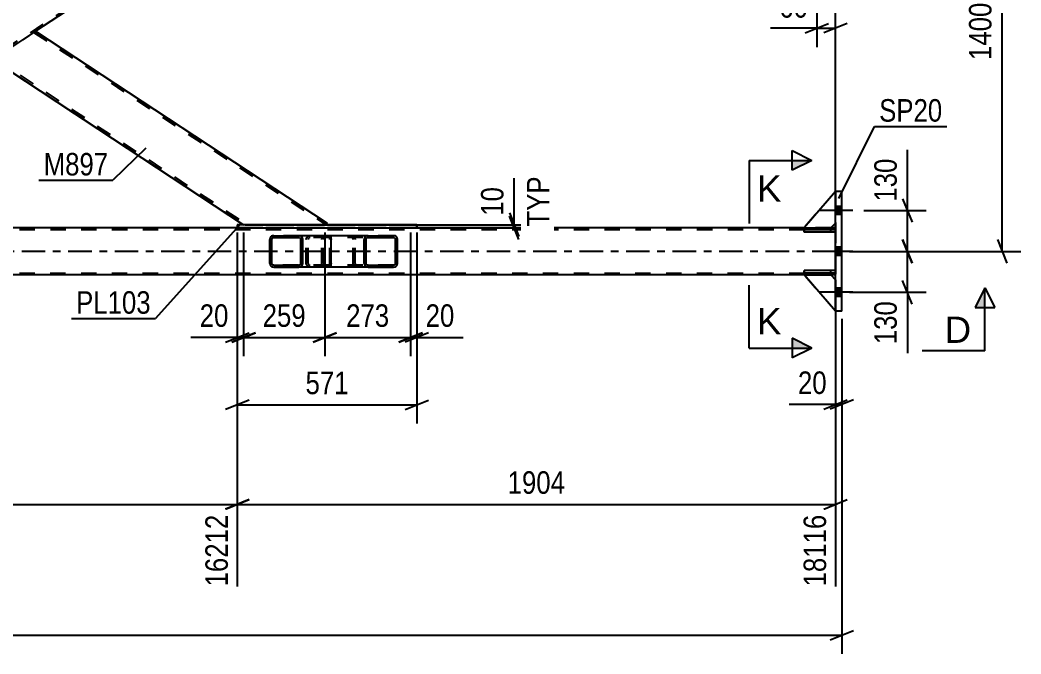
# Model space of a CAD drawing. Header units: millimetres. Extents: x -857 to 332, y -866 to -25.
# Drawn here: x -211.1 to -83.7, y -598.4 to -517.7 of the extents above; entities that cross this region are included whole.
import ezdxf

# ---------------------------------------------------------------- set-up
doc = ezdxf.new("R2010")
doc.units = ezdxf.units.MM
doc.linetypes.add('DXK_LINE_DOT2', pattern=[3.9198, 1.9599, -1.9599])
doc.linetypes.add('DXK_LINE_DOT3', pattern=[5.9187, 2.979, -0.9799, 0.9799, -0.9799])
doc.styles.add('Arial', font='ARIAL.TTF', dxfattribs={"height": 0.2})
doc.styles.add('Arial Narrow', font='ARIALN.TTF', dxfattribs={"height": 0.2})

# ---------------------------------------------------------------- blocks, each defined once
blk = doc.blocks.new('Part-570388934-9191 - 8534')
at = {"color": 2, "linetype": 'Continuous'}
for p, q in [((-111.3, -550.15), (-107.9, -550.15)), ((-107.3, -554.75), (-111.3, -550.15)), ((-107.9, -550.15), (-107.3, -550.75))]:
    blk.add_line(p, q, dxfattribs=at)
at = {"color": 7, "linetype": 'DXK_LINE_DOT2'}
blk.add_line((-107.3, -554.75), (-107.3, -550.75), dxfattribs=at)
blk = doc.blocks.new('Part-570388934-8729 - 8534')
at = {"linetype": 'Continuous'}
h = blk.add_hatch(dxfattribs=at)
h.set_pattern_fill('', scale=0.7, style=0, pattern_type=0)
h.set_pattern_definition([(45, (-179.27, -548.8494), (-1.57154, 1.57154), [])])
h.paths.add_polyline_path([(-179.31, -548.67), (-179.27, -548.85), (-179.16, -549.01), (-179, -549.11), (-178.81, -549.15), (-175.62, -549.15), (-175.43, -549.11), (-175.27, -549.01), (-175.16, -548.85), (-175.12, -548.67), (-175.12, -545.63), (-175.16, -545.44), (-175.27, -545.29), (-175.43, -545.18), (-175.62, -545.15), (-178.81, -545.15), (-179, -545.18), (-179.16, -545.29), (-179.27, -545.44), (-179.31, -545.63)])
h.paths.add_polyline_path([(-179.04, -545.53), (-178.98, -545.46), (-178.9, -545.4), (-178.81, -545.39), (-175.62, -545.39), (-175.53, -545.4), (-175.44, -545.46), (-175.39, -545.53), (-175.37, -545.63), (-175.37, -548.67), (-175.39, -548.76), (-175.44, -548.84), (-175.53, -548.89), (-175.62, -548.91), (-178.81, -548.91), (-178.9, -548.89), (-178.98, -548.84), (-179.04, -548.76), (-179.06, -548.67), (-179.06, -545.63)])
at = {"color": 2, "linetype": 'Continuous'}
for p, q in [((-178.81, -545.15), (-179, -545.18)), ((-178.98, -545.46), (-178.9, -545.4)), ((-178.9, -545.4), (-178.81, -545.39)), ((-178.81, -545.15), (-175.62, -545.15)), ((-178.81, -545.39), (-175.62, -545.39)), ((-171.79, -545.15), (-175.62, -545.15)), ((-175.43, -545.18), (-175.62, -545.15)), ((-175.62, -545.39), (-175.53, -545.4)), ((-175.53, -545.4), (-175.44, -545.46)), ((-171.79, -545.15), (-171.69, -545.18)), ((-171.69, -545.18), (-171.6, -545.29)), ((-171.6, -545.29), (-171.54, -545.44)), ((-179.27, -545.44), (-179.31, -545.63)), ((-179.31, -548.67), (-179.31, -545.63)), ((-179.06, -545.63), (-179.04, -545.53)), ((-179.06, -548.67), (-179.06, -545.63)), ((-179.04, -545.53), (-178.98, -545.46)), ((-175.44, -545.46), (-175.39, -545.53)), ((-175.39, -545.53), (-175.37, -545.63)), ((-175.37, -548.67), (-175.37, -545.63)), ((-175.12, -545.63), (-175.16, -545.44)), ((-175.12, -548.67), (-175.12, -545.63)), ((-171.54, -545.44), (-171.52, -545.63)), ((-171.52, -548.67), (-171.52, -545.63)), ((-179.31, -548.67), (-179.27, -548.85)), ((-179.04, -548.76), (-179.06, -548.67)), ((-178.98, -548.84), (-179.04, -548.76)), ((-179, -549.11), (-178.81, -549.15)), ((-178.9, -548.89), (-178.98, -548.84)), ((-178.81, -548.91), (-178.9, -548.89)), ((-178.81, -548.91), (-175.62, -548.91)), ((-178.81, -549.15), (-175.62, -549.15)), ((-175.53, -548.89), (-175.62, -548.91)), ((-175.62, -549.15), (-175.43, -549.11)), ((-171.79, -549.15), (-175.62, -549.15)), ((-175.44, -548.84), (-175.53, -548.89)), ((-175.39, -548.76), (-175.44, -548.84)), ((-175.37, -548.67), (-175.39, -548.76)), ((-175.16, -548.85), (-175.12, -548.67)), ((-171.69, -549.11), (-171.79, -549.15)), ((-171.6, -549.01), (-171.69, -549.11)), ((-171.54, -548.85), (-171.6, -549.01)), ((-171.52, -548.67), (-171.54, -548.85))]:
    blk.add_line(p, q, dxfattribs=at)
at = {"color": 7, "linetype": 'DXK_LINE_DOT2'}
for p, q in [((-175.62, -545.15), (-178.81, -545.15)), ((-171.79, -545.39), (-178.81, -545.39)), ((-174.39, -545.18), (-174.19, -545.15)), ((-174.29, -545.4), (-174.37, -545.46)), ((-174.19, -545.39), (-174.29, -545.4)), ((-172.7, -545.39), (-172.7, -545.15)), ((-171.74, -545.4), (-171.79, -545.39)), ((-171.7, -545.46), (-171.74, -545.4)), ((-174.7, -545.63), (-174.66, -545.44)), ((-174.7, -548.67), (-174.7, -545.63)), ((-174.43, -545.53), (-174.45, -545.63)), ((-174.45, -548.67), (-174.45, -545.63)), ((-174.37, -545.46), (-174.43, -545.53)), ((-171.67, -545.53), (-171.7, -545.46)), ((-171.66, -545.63), (-171.67, -545.53)), ((-171.66, -548.67), (-171.66, -545.63)), ((-171.79, -548.91), (-178.81, -548.91)), ((-175.62, -549.15), (-178.81, -549.15)), ((-174.66, -548.85), (-174.7, -548.67)), ((-174.45, -548.67), (-174.43, -548.76)), ((-174.43, -548.76), (-174.37, -548.84)), ((-174.19, -549.15), (-174.39, -549.11)), ((-174.37, -548.84), (-174.29, -548.89)), ((-174.29, -548.89), (-174.19, -548.91)), ((-172.7, -549.15), (-172.7, -548.91)), ((-171.79, -548.91), (-171.74, -548.89)), ((-171.74, -548.89), (-171.7, -548.84)), ((-171.7, -548.84), (-171.67, -548.76)), ((-171.67, -548.76), (-171.66, -548.67))]:
    blk.add_line(p, q, dxfattribs=at)
at = {"color": 2, "linetype": 'Continuous'}
for centre, start, end in [((-178.82, -545.64), 111.1941, 156.1506), ((-175.61, -545.64), 23.8494, 68.8059), ((-178.82, -548.65), 203.8494, 248.8059), ((-175.61, -548.65), 291.1941, 336.1506)]:
    blk.add_arc(centre, 0.492, start, end, dxfattribs=at)
at = {"color": 7, "linetype": 'DXK_LINE_DOT2'}
for centre, start, end in [((-174.21, -545.64), 111.1941, 156.1506), ((-174.21, -548.65), 203.8494, 248.8059)]:
    blk.add_arc(centre, 0.492, start, end, dxfattribs=at)
blk = doc.blocks.new('Part-570388934-8594 - 8534')
at = {"color": 7, "linetype": 'DXK_LINE_DOT2'}
for p, q in [((-182.22, -494.55), (-254.78, -542.27)), ((-172.18, -494.55), (-246.97, -543.75)), ((-171.74, -494.55), (-182.66, -494.55)), ((-182.66, -494.55), (-182.66, -494.55)), ((-171.74, -494.55), (-171.74, -494.55)), ((-171.74, -494.55), (-171.74, -494.55)), ((-214.6, -515.56), (-220.06, -519.15)), ((-209.14, -519.15), (-214.6, -522.74)), ((-254.78, -541.99), (-254.78, -543.75)), ((-246.54, -543.75), (-254.78, -543.75)), ((-246.54, -543.75), (-246.54, -543.75))]:
    blk.add_line(p, q, dxfattribs=at)
at = {"color": 2, "linetype": 'Continuous'}
for p, q in [((-182.66, -494.55), (-214.6, -515.56)), ((-171.74, -494.55), (-209.14, -519.15)), ((-220.06, -519.15), (-254.78, -541.99)), ((-214.6, -522.74), (-246.54, -543.75)), ((-254.78, -541.99), (-254.78, -543.75))]:
    blk.add_line(p, q, dxfattribs=at)
blk = doc.blocks.new('Bolt-570388934-8767 - 8534')
at = {"linetype": 'Continuous'}
for points in [[(-107.3, -541.43), (-107.3, -542.47), (-106.5, -542.47), (-106.5, -541.43)], [(-107.3, -541.43), (-107.3, -542.47), (-106.5, -542.47), (-106.5, -541.43)], [(-107.3, -541.43), (-107.3, -542.47), (-106.5, -542.47), (-106.5, -541.43)], [(-107.3, -546.63), (-107.3, -547.67), (-106.5, -547.67), (-106.5, -546.63)], [(-107.3, -546.63), (-107.3, -547.67), (-106.5, -547.67), (-106.5, -546.63)], [(-107.3, -551.83), (-107.3, -552.87), (-106.5, -552.87), (-106.5, -551.83)], [(-107.3, -551.83), (-107.3, -552.87), (-106.5, -552.87), (-106.5, -551.83)], [(-107.3, -551.83), (-107.3, -552.87), (-106.5, -552.87), (-106.5, -551.83)]]:
    blk.add_hatch(color=1, dxfattribs=at).paths.add_polyline_path(points)
at = {"color": 1, "linetype": 'Continuous'}
for p, q in [((-106.5, -541.43), (-107.3, -541.43)), ((-106.5, -541.43), (-107.3, -541.43)), ((-106.5, -541.43), (-107.3, -541.43)), ((-105.1, -541.95), (-109.3, -541.95)), ((-105.1, -541.95), (-109.3, -541.95)), ((-105.1, -541.95), (-109.3, -541.95)), ((-106.5, -542.47), (-107.3, -542.47)), ((-106.5, -542.47), (-107.3, -542.47)), ((-106.5, -542.47), (-107.3, -542.47)), ((-106.5, -546.63), (-107.3, -546.63)), ((-106.5, -546.63), (-107.3, -546.63)), ((-105.1, -547.15), (-109.3, -547.15)), ((-105.1, -547.15), (-109.3, -547.15)), ((-106.5, -547.67), (-107.3, -547.67)), ((-106.5, -547.67), (-107.3, -547.67)), ((-105.1, -552.35), (-109.3, -552.35)), ((-105.1, -552.35), (-109.3, -552.35)), ((-105.1, -552.35), (-109.3, -552.35)), ((-106.5, -551.83), (-107.3, -551.83)), ((-106.5, -551.83), (-107.3, -551.83)), ((-106.5, -551.83), (-107.3, -551.83)), ((-106.5, -552.87), (-107.3, -552.87)), ((-106.5, -552.87), (-107.3, -552.87)), ((-106.5, -552.87), (-107.3, -552.87))]:
    blk.add_line(p, q, dxfattribs=at)
blk = doc.blocks.new('Part-570388934-8645 - 8534')
at = {"linetype": 'Continuous'}
h = blk.add_hatch(dxfattribs=at)
h.set_pattern_fill('', scale=0.7, style=0, pattern_type=0)
h.set_pattern_definition([(45, (-167.2791, -548.8494), (-1.57154, 1.57154), [])])
h.paths.add_polyline_path([(-167.32, -548.67), (-167.28, -548.85), (-167.17, -549.01), (-167, -549.11), (-166.81, -549.15), (-163.57, -549.15), (-163.38, -549.11), (-163.21, -549.01), (-163.1, -548.85), (-163.06, -548.67), (-163.06, -545.63), (-163.1, -545.44), (-163.21, -545.29), (-163.38, -545.18), (-163.57, -545.15), (-166.81, -545.15), (-167, -545.18), (-167.17, -545.29), (-167.28, -545.44), (-167.32, -545.63)])
h.paths.add_polyline_path([(-167.04, -545.53), (-166.99, -545.46), (-166.9, -545.4), (-166.81, -545.39), (-163.57, -545.39), (-163.47, -545.4), (-163.39, -545.46), (-163.34, -545.53), (-163.32, -545.63), (-163.32, -548.67), (-163.34, -548.76), (-163.39, -548.84), (-163.47, -548.89), (-163.57, -548.91), (-166.81, -548.91), (-166.9, -548.89), (-166.99, -548.84), (-167.04, -548.76), (-167.06, -548.67), (-167.06, -545.63)])
at = {"color": 7, "linetype": 'DXK_LINE_DOT2'}
for p, q in [((-172.39, -545.18), (-172.19, -545.15)), ((-172.29, -545.4), (-172.37, -545.46)), ((-172.19, -545.39), (-172.29, -545.4)), ((-171.79, -545.15), (-172.19, -545.15)), ((-163.57, -545.39), (-172.19, -545.39)), ((-168.96, -545.15), (-168.76, -545.18)), ((-168.86, -545.4), (-168.96, -545.39)), ((-168.78, -545.46), (-168.86, -545.4)), ((-163.57, -545.15), (-166.81, -545.15)), ((-172.7, -545.63), (-172.66, -545.44)), ((-172.7, -548.67), (-172.7, -545.63)), ((-172.43, -545.53), (-172.45, -545.63)), ((-172.45, -548.67), (-172.45, -545.63)), ((-172.37, -545.46), (-172.43, -545.53)), ((-168.72, -545.53), (-168.78, -545.46)), ((-168.7, -545.63), (-168.72, -545.53)), ((-168.7, -548.67), (-168.7, -545.63)), ((-168.49, -545.44), (-168.45, -545.63)), ((-168.45, -548.67), (-168.45, -545.63)), ((-172.66, -548.85), (-172.7, -548.67)), ((-172.45, -548.67), (-172.43, -548.76)), ((-172.43, -548.76), (-172.37, -548.84)), ((-172.19, -549.15), (-172.39, -549.11)), ((-172.37, -548.84), (-172.29, -548.89)), ((-172.29, -548.89), (-172.19, -548.91)), ((-163.57, -548.91), (-172.19, -548.91)), ((-171.79, -549.15), (-172.19, -549.15)), ((-168.96, -548.91), (-168.86, -548.89)), ((-168.76, -549.11), (-168.96, -549.15)), ((-168.86, -548.89), (-168.78, -548.84)), ((-168.78, -548.84), (-168.72, -548.76)), ((-168.72, -548.76), (-168.7, -548.67)), ((-168.45, -548.67), (-168.49, -548.85)), ((-163.57, -549.15), (-166.81, -549.15))]:
    blk.add_line(p, q, dxfattribs=at)
at = {"color": 2, "linetype": 'Continuous'}
for p, q in [((-166.81, -545.15), (-171.79, -545.15)), ((-166.81, -545.15), (-167, -545.18)), ((-166.99, -545.46), (-166.9, -545.4)), ((-166.9, -545.4), (-166.81, -545.39)), ((-166.81, -545.15), (-163.57, -545.15)), ((-166.81, -545.39), (-163.57, -545.39)), ((-163.38, -545.18), (-163.57, -545.15)), ((-163.57, -545.39), (-163.47, -545.4)), ((-163.47, -545.4), (-163.39, -545.46)), ((-167.28, -545.44), (-167.32, -545.63)), ((-167.32, -548.67), (-167.32, -545.63)), ((-167.06, -545.63), (-167.04, -545.53)), ((-167.06, -548.67), (-167.06, -545.63)), ((-167.04, -545.53), (-166.99, -545.46)), ((-163.39, -545.46), (-163.34, -545.53)), ((-163.34, -545.53), (-163.32, -545.63)), ((-163.32, -548.67), (-163.32, -545.63)), ((-163.06, -545.63), (-163.1, -545.44)), ((-163.06, -548.67), (-163.06, -545.63)), ((-166.81, -549.15), (-171.79, -549.15)), ((-167.32, -548.67), (-167.28, -548.85)), ((-167.04, -548.76), (-167.06, -548.67)), ((-166.99, -548.84), (-167.04, -548.76)), ((-167, -549.11), (-166.81, -549.15)), ((-166.9, -548.89), (-166.99, -548.84)), ((-166.81, -548.91), (-166.9, -548.89)), ((-166.81, -548.91), (-163.57, -548.91)), ((-166.81, -549.15), (-163.57, -549.15)), ((-163.47, -548.89), (-163.57, -548.91)), ((-163.57, -549.15), (-163.38, -549.11)), ((-163.39, -548.84), (-163.47, -548.89)), ((-163.34, -548.76), (-163.39, -548.84)), ((-163.32, -548.67), (-163.34, -548.76)), ((-163.1, -548.85), (-163.06, -548.67))]:
    blk.add_line(p, q, dxfattribs=at)
at = {"color": 7, "linetype": 'DXK_LINE_DOT2'}
for centre, start, end in [((-172.21, -545.65), 110.7583, 155.68), ((-168.94, -545.65), 24.32, 69.2417), ((-172.21, -548.64), 204.32, 249.2417), ((-168.94, -548.64), 290.7583, 335.68)]:
    blk.add_arc(centre, 0.496, start, end, dxfattribs=at)
at = {"color": 2, "linetype": 'Continuous'}
for centre, start, end in [((-166.83, -545.65), 110.7583, 155.6801), ((-163.55, -545.65), 24.3199, 69.2417), ((-166.83, -548.64), 204.3199, 249.2417), ((-163.55, -548.64), 290.7583, 335.6801)]:
    blk.add_arc(centre, 0.496, start, end, dxfattribs=at)
blk = doc.blocks.new('Part-570388934-8970 - 8534')
at = {"color": 2, "linetype": 'Continuous'}
for p, q in [((-183.46, -543.75), (-183.46, -544.15)), ((-160.6, -543.75), (-183.46, -543.75)), ((-183.46, -544.15), (-160.6, -544.15)), ((-160.6, -543.75), (-160.6, -544.15)), ((-160.6, -543.75), (-160.6, -543.75)), ((-160.6, -544.15), (-160.6, -544.15))]:
    blk.add_line(p, q, dxfattribs=at)
at = {"color": 7, "linetype": 'DXK_LINE_DOT2'}
for p, q in [((-183.46, -543.75), (-183.46, -544.15)), ((-160.6, -544.15), (-160.6, -543.75)), ((-160.6, -543.75), (-160.6, -543.75)), ((-160.6, -544.15), (-160.6, -544.15))]:
    blk.add_line(p, q, dxfattribs=at)
blk = doc.blocks.new('Part-570388934-9013 - 8534')
at = {"color": 2, "linetype": 'Continuous'}
for p, q in [((-209.14, -519.15), (-214.16, -522.45)), ((-209.14, -519.15), (-209.14, -519.15)), ((-209.14, -519.15), (-172.03, -543.56)), ((-214.16, -522.45), (-214.33, -522.56)), ((-214.33, -522.56), (-214.6, -522.74)), ((-214.6, -522.74), (-214.6, -522.74)), ((-214.6, -522.74), (-182.66, -543.75)), ((-172.06, -543.58), (-172.32, -543.75)), ((-172.31, -543.75), (-172.27, -543.71)), ((-172.27, -543.71), (-172.31, -543.75)), ((-172.03, -543.56), (-172.06, -543.58)), ((-172.03, -543.56), (-172.03, -543.56))]:
    blk.add_line(p, q, dxfattribs=at)
at = {"color": 7, "linetype": 'DXK_LINE_DOT2'}
for p, q in [((-209.36, -519.29), (-172.25, -543.7)), ((-209.36, -519.29), (-172.25, -543.7)), ((-209.14, -519.15), (-209.14, -519.15)), ((-209.14, -519.15), (-172.03, -543.56)), ((-214.6, -522.74), (-182.66, -543.75)), ((-214.36, -522.58), (-214.47, -522.65)), ((-214.38, -522.59), (-214.36, -522.58)), ((-214.38, -522.59), (-214.38, -522.59)), ((-214.38, -522.59), (-182.22, -543.75)), ((-214.38, -522.59), (-182.22, -543.75)), ((-172.31, -543.75), (-182.66, -543.75)), ((-172.32, -543.75), (-172.3, -543.73)), ((-172.16, -543.64), (-172.3, -543.73)), ((-172.27, -543.71), (-172.25, -543.7)), ((-172.25, -543.7), (-172.27, -543.71)), ((-172.25, -543.7), (-172.25, -543.7)), ((-172.03, -543.56), (-172.03, -543.56))]:
    blk.add_line(p, q, dxfattribs=at)
blk = doc.blocks.new('Part-570388934-9082 - 8534')
at = {"color": 7, "linetype": 'DXK_LINE_DOT2'}
for p, q in [((-107.3, -544.15), (-779.4, -544.15)), ((-160.6, -544.15), (-183.46, -544.15)), ((-107.9, -544.15), (-111.3, -544.15)), ((-107.3, -550.15), (-107.3, -544.15)), ((-107.3, -544.15), (-107.3, -544.15)), ((-107.3, -544.15), (-107.3, -550.15)), ((-107.3, -544.39), (-787.4, -544.39)), ((-787.4, -549.91), (-107.3, -549.91)), ((-107.9, -550.15), (-111.3, -550.15)), ((-107.3, -550.15), (-107.3, -550.15)), ((-107.3, -550.15), (-107.3, -550.15))]:
    blk.add_line(p, q, dxfattribs=at)
at = {"color": 2, "linetype": 'Continuous'}
for p, q in [((-183.46, -544.15), (-245.74, -544.15)), ((-111.3, -544.15), (-160.6, -544.15)), ((-107.3, -544.15), (-107.9, -544.15)), ((-111.3, -550.15), (-787.4, -550.15)), ((-107.3, -550.15), (-107.9, -550.15))]:
    blk.add_line(p, q, dxfattribs=at)
at = {"color": 7, "linetype": 'DXK_LINE_DOT3'}
blk.add_line((-107.3, -547.15), (-787.4, -547.15), dxfattribs=at)
blk = doc.blocks.new('Part-570388934-9095 - 8534')
at = {"color": 2, "linetype": 'Continuous'}
for p, q in [((-107.3, -554.75), (-107.3, -539.55)), ((-106.5, -539.55), (-107.3, -539.55)), ((-106.5, -554.75), (-106.5, -539.55)), ((-106.5, -554.75), (-107.3, -554.75))]:
    blk.add_line(p, q, dxfattribs=at)
at = {"color": 7, "linetype": 'DXK_LINE_DOT2'}
for p, q in [((-107.3, -539.55), (-107.3, -554.75)), ((-106.5, -539.55), (-106.5, -539.55)), ((-106.5, -554.75), (-106.5, -539.55)), ((-106.5, -554.75), (-106.5, -554.75))]:
    blk.add_line(p, q, dxfattribs=at)
blk = doc.blocks.new('Part-570388934-9189 - 8534')
at = {"color": 2, "linetype": 'Continuous'}
for p, q in [((-107.3, -539.55), (-111.3, -544.15)), ((-111.3, -544.15), (-107.9, -544.15)), ((-107.9, -544.15), (-107.3, -543.55))]:
    blk.add_line(p, q, dxfattribs=at)
at = {"color": 7, "linetype": 'DXK_LINE_DOT2'}
blk.add_line((-107.3, -539.55), (-107.3, -543.55), dxfattribs=at)
blk = doc.blocks.new('Part-570388934-9190 - 8534')
at = {"color": 7, "linetype": 'DXK_LINE_DOT2'}
for p, q in [((-107.3, -539.55), (-111.3, -544.15)), ((-107.3, -543.55), (-107.3, -539.55)), ((-111.3, -544.15), (-107.9, -544.15)), ((-107.9, -544.15), (-107.3, -543.55))]:
    blk.add_line(p, q, dxfattribs=at)
blk = doc.blocks.new('Part-570388934-9192 - 8534')
at = {"color": 7, "linetype": 'DXK_LINE_DOT2'}
for p, q in [((-111.3, -550.15), (-107.9, -550.15)), ((-107.3, -554.75), (-111.3, -550.15)), ((-107.9, -550.15), (-107.3, -550.75)), ((-107.3, -550.75), (-107.3, -554.75))]:
    blk.add_line(p, q, dxfattribs=at)
blk = doc.blocks.new('Part-570388934-9193 - 8534')
at = {"color": 2, "linetype": 'Continuous'}
for p, q in [((-111.3, -544.71), (-111.3, -544.39)), ((-107.3, -544.39), (-111.3, -544.39)), ((-107.3, -544.71), (-111.3, -544.71)), ((-107.3, -544.71), (-107.3, -544.39))]:
    blk.add_line(p, q, dxfattribs=at)
at = {"color": 7, "linetype": 'DXK_LINE_DOT2'}
for p, q in [((-107.9, -544.71), (-107.9, -544.39)), ((-107.3, -544.39), (-107.3, -544.71))]:
    blk.add_line(p, q, dxfattribs=at)
blk = doc.blocks.new('Part-570388934-9194 - 8534')
at = {"color": 2, "linetype": 'Continuous'}
for p, q in [((-111.3, -549.91), (-111.3, -549.59)), ((-107.3, -549.59), (-111.3, -549.59)), ((-107.3, -549.91), (-111.3, -549.91)), ((-107.3, -549.91), (-107.3, -549.59))]:
    blk.add_line(p, q, dxfattribs=at)
at = {"color": 7, "linetype": 'DXK_LINE_DOT2'}
for p, q in [((-107.9, -549.91), (-107.9, -549.59)), ((-107.3, -549.59), (-107.3, -549.91))]:
    blk.add_line(p, q, dxfattribs=at)
blk = doc.blocks.new('Part-570388934-9195 - 8534')
at = {"color": 7, "linetype": 'DXK_LINE_DOT2'}
for p, q in [((-107.3, -544.39), (-111.3, -544.39)), ((-111.3, -544.39), (-111.3, -544.71)), ((-107.3, -544.71), (-111.3, -544.71)), ((-107.9, -544.71), (-107.9, -544.39)), ((-107.3, -544.71), (-107.3, -544.39)), ((-107.3, -544.39), (-107.3, -544.71))]:
    blk.add_line(p, q, dxfattribs=at)
blk = doc.blocks.new('Part-570388934-9196 - 8534')
at = {"color": 7, "linetype": 'DXK_LINE_DOT2'}
for p, q in [((-107.3, -549.59), (-111.3, -549.59)), ((-111.3, -549.59), (-111.3, -549.91)), ((-107.3, -549.91), (-111.3, -549.91)), ((-107.9, -549.91), (-107.9, -549.59)), ((-107.3, -549.91), (-107.3, -549.59)), ((-107.3, -549.59), (-107.3, -549.91))]:
    blk.add_line(p, q, dxfattribs=at)
blk = doc.blocks.new('StraightDimension-570388934-10656 - 8534')
at = {"color": 7, "linetype": 'Continuous'}
for p, q in [((-106.5, -555.75), (-106.5, -598.37)), ((-802.65, -595.97), (-106.5, -595.97)), ((-108, -596.57), (-105, -595.37))]:
    blk.add_line(p, q, dxfattribs=at)
blk = doc.blocks.new('StraightDimension-570388934-9692 - 8534')
at = {"color": 7, "linetype": 'Continuous'}
for p, q in [((-107.3, -555.75), (-107.3, -569.04)), ((-106.5, -555.75), (-106.5, -569.04)), ((-107.3, -566.64), (-113.2, -566.64)), ((-107.3, -566.64), (-113.2, -566.64)), ((-108.8, -567.24), (-105.8, -566.04)), ((-105, -566.04), (-108, -567.24)), ((-107.3, -566.64), (-106.5, -566.64))]:
    blk.add_line(p, q, dxfattribs=at)
at = {"color": 0}
blk.add_wipeout([(-107.82, -565.89), (-107.82, -561.69), (-112.68, -561.69), (-112.68, -565.89)], dxfattribs=at)
at = {"color": 3, "style": 'Arial Narrow'}
blk.add_text('20', height=2.863, dxfattribs=at).set_placement((-112.08, -565.29))
blk = doc.blocks.new('StraightDimension-570388934-10291 - 8534')
at = {"color": 7, "linetype": 'Continuous'}
for p, q in [((-98.15, -541.95), (-98.15, -534.21)), ((-98.15, -541.95), (-98.15, -534.21)), ((-98.75, -540.45), (-97.55, -543.45)), ((-103.7, -541.95), (-95.75, -541.95)), ((-98.15, -547.15), (-98.15, -541.95)), ((-97.55, -548.65), (-98.75, -545.65)), ((-105.5, -547.15), (-95.75, -547.15))]:
    blk.add_line(p, q, dxfattribs=at)
at = {"color": 0}
blk.add_wipeout([(-98.9, -534.74), (-103.1, -534.74), (-103.1, -541.42), (-98.9, -541.42)], dxfattribs=at)
at = {"color": 3, "style": 'Arial Narrow'}
blk.add_text('130', height=2.863, rotation=90.0002, dxfattribs=at).set_placement((-99.5, -540.82))
blk = doc.blocks.new('StraightDimension-570388934-10484 - 8534')
at = {"color": 7, "linetype": 'Continuous'}
for p, q in [((-183.46, -545.15), (-183.46, -589.78)), ((-107.3, -551.15), (-107.3, -589.78)), ((-181.96, -578.74), (-184.96, -579.94)), ((-183.46, -579.34), (-107.3, -579.34)), ((-108.8, -579.94), (-105.8, -578.74))]:
    blk.add_line(p, q, dxfattribs=at)
at = {"color": 0}
blk.add_wipeout([(-141.12, -578.59), (-141.12, -574.39), (-149.64, -574.39), (-149.64, -578.59)], dxfattribs=at)
at = {"color": 3, "style": 'Arial Narrow'}
blk.add_text('1904', height=2.863, dxfattribs=at).set_placement((-149.04, -577.99))
at = {"color": 0, "linetype": 'Continuous'}
blk.add_wipeout([(-107.9, -580.04), (-112.1, -580.04), (-112.1, -590.38), (-107.9, -590.38)], dxfattribs=at)
at = {"color": 3, "linetype": 'Continuous', "style": 'Arial Narrow'}
blk.add_text('18116', height=2.863, rotation=90.0002, dxfattribs=at).set_placement((-108.5, -589.78))
blk = doc.blocks.new('StraightDimension-570388934-10283 - 8534')
at = {"color": 7, "linetype": 'Continuous'}
for p, q in [((-98.75, -545.65), (-97.55, -548.65)), ((-105.5, -547.15), (-95.75, -547.15)), ((-98.15, -552.35), (-98.15, -547.15)), ((-97.55, -553.85), (-98.75, -550.85)), ((-105.5, -552.35), (-95.75, -552.35)), ((-98.15, -552.35), (-98.15, -560.08)), ((-98.15, -552.35), (-98.15, -560.08))]:
    blk.add_line(p, q, dxfattribs=at)
at = {"color": 0}
blk.add_wipeout([(-98.9, -552.87), (-103.1, -552.87), (-103.1, -559.56), (-98.9, -559.56)], dxfattribs=at)
at = {"color": 3, "style": 'Arial Narrow'}
blk.add_text('130', height=2.863, rotation=90.0002, dxfattribs=at).set_placement((-99.5, -558.96))
blk = doc.blocks.new('StraightDimension-570388934-10476 - 8534')
at = {"color": 7, "linetype": 'Continuous'}
for p, q in [((-268.6, -545.15), (-268.6, -589.78)), ((-183.46, -545.15), (-183.46, -589.78)), ((-267.1, -578.74), (-270.1, -579.94)), ((-268.6, -579.34), (-183.46, -579.34)), ((-184.96, -579.94), (-181.96, -578.74))]:
    blk.add_line(p, q, dxfattribs=at)
at = {"color": 0}
blk.add_wipeout([(-221.77, -578.59), (-221.77, -574.39), (-230.28, -574.39), (-230.28, -578.59)], dxfattribs=at)
at = {"color": 3, "style": 'Arial Narrow'}
blk.add_text('2128', height=2.863, dxfattribs=at).set_placement((-229.68, -577.99))
at = {"color": 0, "linetype": 'Continuous'}
blk.add_wipeout([(-184.06, -580.04), (-188.26, -580.04), (-188.26, -590.38), (-184.06, -590.38)], dxfattribs=at)
at = {"color": 3, "linetype": 'Continuous', "style": 'Arial Narrow'}
blk.add_text('16212', height=2.863, rotation=90.0002, dxfattribs=at).set_placement((-184.66, -589.78))
blk = doc.blocks.new('StraightDimension-570388934-10357 - 8534')
at = {"color": 7, "linetype": 'Continuous'}
for p, q in [((-148.22, -543.75), (-148.22, -537.84)), ((-148.22, -543.75), (-148.22, -537.84)), ((-148.82, -542.25), (-147.62, -545.25)), ((-147.62, -545.65), (-148.82, -542.65)), ((-182.46, -543.75), (-145.82, -543.75)), ((-182.46, -544.15), (-145.82, -544.15)), ((-148.22, -544.15), (-148.22, -543.75))]:
    blk.add_line(p, q, dxfattribs=at)
at = {"color": 0, "linetype": 'Continuous'}
blk.add_wipeout([(-143.12, -537), (-147.32, -537), (-147.32, -544.59), (-143.12, -544.59)], dxfattribs=at)
at = {"color": 0}
blk.add_wipeout([(-148.97, -538.36), (-153.17, -538.36), (-153.17, -543.22), (-148.97, -543.22)], dxfattribs=at)
at = {"color": 3, "linetype": 'Continuous', "style": 'Arial Narrow'}
blk.add_text('TYP', height=2.863, rotation=90.0002, dxfattribs=at).set_placement((-143.72, -543.99))
at = {"color": 3, "style": 'Arial Narrow'}
blk.add_text('10', height=2.863, rotation=90.0002, dxfattribs=at).set_placement((-149.57, -542.62))
blk = doc.blocks.new('StraightDimension-570388934-10189 - 8534')
at = {"color": 7, "linetype": 'Continuous'}
for p, q in [((-85.49, -492.65), (-86.69, -489.65)), ((-107.88, -491.15), (-83.69, -491.15)), ((-86.09, -547.15), (-86.09, -491.15)), ((-86.69, -545.65), (-85.49, -548.65)), ((-105.5, -547.15), (-83.69, -547.15))]:
    blk.add_line(p, q, dxfattribs=at)
at = {"color": 0}
blk.add_wipeout([(-86.84, -514.89), (-91.04, -514.89), (-91.04, -523.4), (-86.84, -523.4)], dxfattribs=at)
at = {"color": 3, "style": 'Arial Narrow'}
blk.add_text('1400', height=2.863, rotation=90.0002, dxfattribs=at).set_placement((-87.44, -522.8))
blk = doc.blocks.new('StraightDimension-570388934-9547 - 8534')
at = {"color": 7, "linetype": 'Continuous'}
for p, q in [((-183.46, -544.75), (-183.46, -560.5)), ((-182.66, -544.75), (-182.66, -560.5)), ((-183.46, -558.1), (-189.37, -558.1)), ((-183.46, -558.1), (-189.37, -558.1)), ((-184.96, -558.7), (-181.96, -557.5)), ((-181.16, -557.5), (-184.16, -558.7)), ((-183.46, -558.1), (-182.66, -558.1))]:
    blk.add_line(p, q, dxfattribs=at)
at = {"color": 0}
blk.add_wipeout([(-183.99, -557.35), (-183.99, -553.15), (-188.84, -553.15), (-188.84, -557.35)], dxfattribs=at)
at = {"color": 3, "style": 'Arial Narrow'}
blk.add_text('20', height=2.863, dxfattribs=at).set_placement((-188.24, -556.75))
blk = doc.blocks.new('StraightDimension-570388934-9555 - 8534')
at = {"color": 7, "linetype": 'Continuous'}
for p, q in [((-182.66, -544.75), (-182.66, -560.5)), ((-172.32, -544.75), (-172.32, -560.5)), ((-184.16, -558.7), (-181.16, -557.5)), ((-182.66, -558.1), (-172.32, -558.1)), ((-170.82, -557.5), (-173.82, -558.7))]:
    blk.add_line(p, q, dxfattribs=at)
at = {"color": 0}
blk.add_wipeout([(-174.15, -557.35), (-174.15, -553.15), (-180.83, -553.15), (-180.83, -557.35)], dxfattribs=at)
at = {"color": 3, "style": 'Arial Narrow'}
blk.add_text('259', height=2.863, dxfattribs=at).set_placement((-180.23, -556.75))
blk = doc.blocks.new('StraightDimension-570388934-9567 - 8534')
at = {"color": 7, "linetype": 'Continuous'}
for p, q in [((-172.32, -544.75), (-172.32, -560.5)), ((-161.4, -544.75), (-161.4, -560.5)), ((-173.82, -558.7), (-170.82, -557.5)), ((-172.32, -558.1), (-161.4, -558.1)), ((-159.9, -557.5), (-162.9, -558.7))]:
    blk.add_line(p, q, dxfattribs=at)
at = {"color": 0}
blk.add_wipeout([(-163.52, -557.35), (-163.52, -553.15), (-170.2, -553.15), (-170.2, -557.35)], dxfattribs=at)
at = {"color": 3, "style": 'Arial Narrow'}
blk.add_text('273', height=2.863, dxfattribs=at).set_placement((-169.6, -556.75))
blk = doc.blocks.new('StraightDimension-570388934-9579 - 8534')
at = {"color": 7, "linetype": 'Continuous'}
for p, q in [((-161.4, -544.75), (-161.4, -560.5)), ((-160.6, -544.75), (-160.6, -560.5)), ((-162.9, -558.7), (-159.9, -557.5)), ((-159.1, -557.5), (-162.1, -558.7)), ((-161.4, -558.1), (-160.6, -558.1)), ((-160.6, -558.1), (-154.7, -558.1)), ((-160.6, -558.1), (-154.7, -558.1))]:
    blk.add_line(p, q, dxfattribs=at)
at = {"color": 0}
blk.add_wipeout([(-155.22, -557.35), (-155.22, -553.15), (-160.08, -553.15), (-160.08, -557.35)], dxfattribs=at)
at = {"color": 3, "style": 'Arial Narrow'}
blk.add_text('20', height=2.863, dxfattribs=at).set_placement((-159.48, -556.75))
blk = doc.blocks.new('StraightDimension-570388934-10276 - 8534')
at = {"color": 7, "linetype": 'Continuous'}
for p, q in [((-109.68, -495.15), (-109.68, -521.16)), ((-107.3, -543.15), (-107.3, -515.91)), ((-111.18, -519.36), (-108.18, -518.16)), ((-105.8, -518.16), (-108.8, -519.36)), ((-109.68, -518.76), (-115.59, -518.76)), ((-109.68, -518.76), (-115.59, -518.76)), ((-109.68, -518.76), (-107.3, -518.76))]:
    blk.add_line(p, q, dxfattribs=at)
at = {"color": 0}
blk.add_wipeout([(-110.21, -518.01), (-110.21, -513.81), (-115.06, -513.81), (-115.06, -518.01)], dxfattribs=at)
at = {"color": 3, "style": 'Arial Narrow'}
blk.add_text('60', height=2.863, dxfattribs=at).set_placement((-114.46, -517.41))
blk = doc.blocks.new('StraightDimension-570388934-10411 - 8534')
at = {"color": 7, "linetype": 'Continuous'}
for p, q in [((-183.46, -544.75), (-183.46, -569.07)), ((-160.6, -544.75), (-160.6, -569.07)), ((-181.96, -566.07), (-184.96, -567.27)), ((-183.46, -566.67), (-160.6, -566.67)), ((-162.1, -567.27), (-159.1, -566.07))]:
    blk.add_line(p, q, dxfattribs=at)
at = {"color": 0}
blk.add_wipeout([(-168.69, -565.92), (-168.69, -561.72), (-175.37, -561.72), (-175.37, -565.92)], dxfattribs=at)
at = {"color": 3, "style": 'Arial Narrow'}
blk.add_text('571', height=2.863, dxfattribs=at).set_placement((-174.77, -565.32))
blk = doc.blocks.new('SectionMark-570388934-10666 - 8534')
at = {"linetype": 'Continuous'}
for points in [[(-112.8, -536.83), (-112.8, -535.58), (-110.3, -535.58)], [(-112.8, -559.46), (-112.8, -558.21), (-110.3, -559.46)]]:
    blk.add_hatch(color=6, dxfattribs=at).paths.add_polyline_path(points)
at = {"color": 6, "linetype": 'Continuous'}
for p, q in [((-112.8, -536.83), (-112.8, -534.33)), ((-112.8, -534.33), (-110.3, -535.58)), ((-118.3, -535.58), (-118.3, -543.58)), ((-118.3, -535.58), (-110.3, -535.58)), ((-110.3, -535.58), (-112.8, -536.83)), ((-118.3, -559.46), (-118.3, -551.46)), ((-110.3, -559.46), (-112.8, -558.21)), ((-112.8, -558.21), (-112.8, -560.71)), ((-118.3, -559.46), (-110.3, -559.46)), ((-110.3, -559.46), (-112.8, -560.71))]:
    blk.add_line(p, q, dxfattribs=at)
at = {"color": 0, "linetype": 'Continuous'}
for points in [[(-114.19, -540.83), (-114.19, -537.33), (-117.3, -537.33), (-117.3, -540.83)], [(-114.19, -557.71), (-114.19, -554.21), (-117.3, -554.21), (-117.3, -557.71)]]:
    blk.add_wipeout(points, dxfattribs=at)
at = {"color": 3, "linetype": 'Continuous', "style": 'Arial'}
for p in [(-117.3, -540.83), (-117.3, -557.71)]:
    blk.add_text('K', height=3.34, dxfattribs=at).set_placement(p)
blk = doc.blocks.new('Mark-570388934-8966 - 8534')
at = {"color": 0}
blk.add_wipeout([(-194.48, -555.08), (-194.48, -552.08), (-203.98, -552.08), (-203.98, -555.08)], dxfattribs=at)
blk.add_wipeout([(-194.48, -555.08), (-194.48, -552.08), (-203.98, -552.08), (-203.98, -555.08)], dxfattribs=at)
at = {"color": 30, "linetype": 'Continuous'}
for p in [(-183.21, -543.87), (-204.58, -555.68)]:
    blk.add_line(p, (-193.88, -555.68), dxfattribs=at)
at = {"color": 3, "style": 'Arial Narrow'}
blk.add_text('PL103', height=2.863, dxfattribs=at).set_placement((-203.98, -555.08))
blk = doc.blocks.new('Mark-570388934-9009 - 8534')
at = {"color": 0}
blk.add_wipeout([(-199.89, -537.49), (-199.89, -534.49), (-208.11, -534.49), (-208.11, -537.49)], dxfattribs=at)
blk.add_wipeout([(-199.89, -537.49), (-199.89, -534.49), (-208.11, -534.49), (-208.11, -537.49)], dxfattribs=at)
at = {"color": 30, "linetype": 'Continuous'}
for p in [(-195.11, -534.02), (-208.71, -538.09)]:
    blk.add_line(p, (-199.29, -538.09), dxfattribs=at)
at = {"color": 3, "style": 'Arial Narrow'}
blk.add_text('M897', height=2.863, dxfattribs=at).set_placement((-208.11, -537.49))
blk = doc.blocks.new('Mark-570388934-9091 - 8534')
at = {"color": 0}
blk.add_wipeout([(-93.71, -530.64), (-93.71, -527.64), (-101.74, -527.64), (-101.74, -530.64)], dxfattribs=at)
blk.add_wipeout([(-93.71, -530.64), (-93.71, -527.64), (-101.74, -527.64), (-101.74, -530.64)], dxfattribs=at)
at = {"color": 30, "linetype": 'Continuous'}
for p, q in [((-106.86, -540.42), (-102.34, -531.24)), ((-102.34, -531.24), (-93.11, -531.24))]:
    blk.add_line(p, q, dxfattribs=at)
at = {"color": 3, "style": 'Arial Narrow'}
blk.add_text('SP20', height=2.863, dxfattribs=at).set_placement((-101.74, -530.64))
blk = doc.blocks.new('SectionMark-570388934-10672 - 8534')
at = {"linetype": 'Continuous'}
blk.add_hatch(color=6, dxfattribs=at).paths.add_polyline_path([(-88.28, -554.29), (-89.53, -554.29), (-88.28, -551.79)])
at = {"color": 6, "linetype": 'Continuous'}
for p, q in [((-88.28, -551.79), (-89.53, -554.29)), ((-88.28, -559.79), (-88.28, -551.79)), ((-88.28, -551.79), (-87.03, -554.29)), ((-89.53, -554.29), (-87.03, -554.29)), ((-88.28, -559.79), (-96.28, -559.79))]:
    blk.add_line(p, q, dxfattribs=at)
at = {"color": 0, "linetype": 'Continuous'}
blk.add_wipeout([(-90.03, -558.79), (-90.03, -555.29), (-93.4, -555.29), (-93.4, -558.79)], dxfattribs=at)
at = {"color": 3, "linetype": 'Continuous', "style": 'Arial'}
blk.add_text('D', height=3.34, dxfattribs=at).set_placement((-93.4, -558.79))

msp = doc.modelspace()

# ---------------------------------------------------------------- block references
for name in ['Part-570388934-8594 - 8534', 'Part-570388934-9013 - 8534', 'Part-570388934-9189 - 8534', 'Part-570388934-9190 - 8534', 'Part-570388934-9095 - 8534', 'Bolt-570388934-8767 - 8534', 'Part-570388934-9082 - 8534', 'Part-570388934-8970 - 8534', 'Part-570388934-8729 - 8534', 'Part-570388934-8645 - 8534', 'Part-570388934-9193 - 8534', 'Part-570388934-9195 - 8534', 'Part-570388934-9194 - 8534', 'Part-570388934-9196 - 8534', 'Part-570388934-9191 - 8534', 'Part-570388934-9192 - 8534', 'StraightDimension-570388934-10656 - 8534']:
    msp.add_blockref(name, (0, 0))

# ---------------------------------------------------------------- next in the draw order: block references
for name in ['Mark-570388934-9009 - 8534', 'StraightDimension-570388934-10291 - 8534', 'StraightDimension-570388934-9692 - 8534']:
    msp.add_blockref(name, (0, 0))

# ---------------------------------------------------------------- next in the draw order: block references
msp.add_blockref('StraightDimension-570388934-10484 - 8534', (0, 0))

# ---------------------------------------------------------------- next in the draw order: block references
for name in ['StraightDimension-570388934-10476 - 8534', 'StraightDimension-570388934-10283 - 8534']:
    msp.add_blockref(name, (0, 0))

# ---------------------------------------------------------------- next in the draw order: block references
for name in ['StraightDimension-570388934-10189 - 8534', 'StraightDimension-570388934-10357 - 8534']:
    msp.add_blockref(name, (0, 0))

# ---------------------------------------------------------------- next in the draw order: block references
for name in ['StraightDimension-570388934-10276 - 8534', 'StraightDimension-570388934-9547 - 8534']:
    msp.add_blockref(name, (0, 0))

# ---------------------------------------------------------------- next in the draw order: block references
for name in ['Mark-570388934-9091 - 8534', 'SectionMark-570388934-10666 - 8534', 'StraightDimension-570388934-9555 - 8534']:
    msp.add_blockref(name, (0, 0))

# ---------------------------------------------------------------- next in the draw order: block references
msp.add_blockref('StraightDimension-570388934-9567 - 8534', (0, 0))

# ---------------------------------------------------------------- next in the draw order: block references
msp.add_blockref('StraightDimension-570388934-9579 - 8534', (0, 0))

# ---------------------------------------------------------------- next in the draw order: block references
msp.add_blockref('StraightDimension-570388934-10411 - 8534', (0, 0))

# ---------------------------------------------------------------- next in the draw order: block references
msp.add_blockref('Mark-570388934-8966 - 8534', (0, 0))

# ---------------------------------------------------------------- next in the draw order: block references
msp.add_blockref('SectionMark-570388934-10672 - 8534', (0, 0))

doc.saveas('drawing.dxf')
